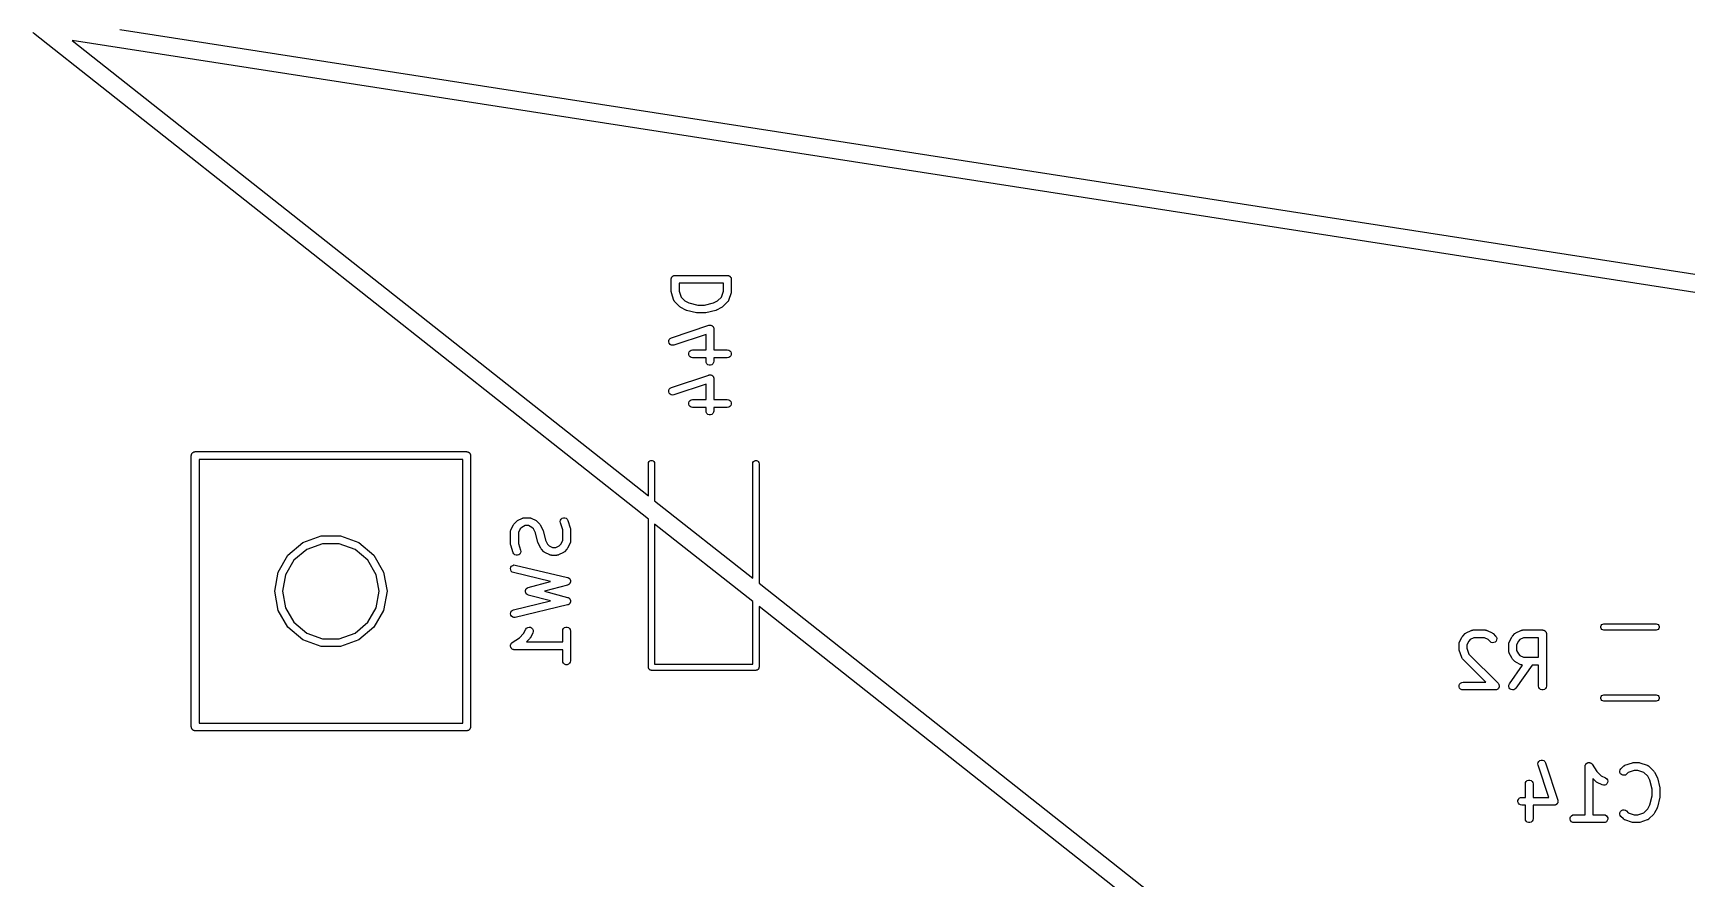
# Model space of a CAD drawing. Extents: x 48 to 353, y -143 to -50.
# Drawn here: x 48.27 to 79.96, y -120.61 to -104.4 of the extents above; entities that cross this region are included whole.
import ezdxf

# ---------------------------------------------------------------- set-up
doc = ezdxf.new("R2010")
doc.units = 0
doc.header["$MEASUREMENT"] = 0
doc.layers.add('BLACK', color=7, linetype='CONTINUOUS')

msp = doc.modelspace()

# ---------------------------------------------------------------- linework, layer by layer
at = {"layer": 'Black'}
for p, q in [((48.2785, -104.404), (48.2678, -104.392)), ((60.0587, -113.711), (48.2785, -104.404)), ((88.023, -110.602), (49.0174, -104.542)), ((49.0174, -104.542), (60.0587, -113.265)), ((49.9277, -104.329), (106.096, -113.056)), ((60.4961, -109.117), (60.4973, -109.111)), ((60.4961, -109.355), (60.4961, -109.117)), ((60.4973, -109.104), (60.4995, -109.098)), ((60.4973, -109.111), (60.4973, -109.104)), ((60.4995, -109.098), (60.5007, -109.091)), ((60.5007, -109.091), (60.5039, -109.086)), ((60.5039, -109.086), (60.5062, -109.079)), ((60.5062, -109.079), (60.5104, -109.074)), ((60.5104, -109.074), (60.5137, -109.069)), ((60.5137, -109.069), (60.5187, -109.065)), ((60.5187, -109.065), (60.5229, -109.06)), ((60.5229, -109.06), (60.5286, -109.056)), ((60.5286, -109.056), (60.5336, -109.052)), ((60.5336, -109.052), (60.5398, -109.05)), ((60.5398, -109.05), (60.5455, -109.046)), ((60.5455, -109.046), (60.5519, -109.045)), ((60.5519, -109.045), (60.5581, -109.043)), ((60.5581, -109.043), (60.5647, -109.043)), ((60.5647, -109.043), (60.5711, -109.042)), ((60.5711, -109.042), (61.5711, -109.042)), ((60.6461, -109.192), (60.6461, -109.343)), ((61.4961, -109.192), (60.6461, -109.192)), ((61.4961, -109.343), (61.4961, -109.192)), ((61.5711, -109.042), (61.5776, -109.043)), ((61.5776, -109.043), (61.5842, -109.043)), ((61.5842, -109.043), (61.5903, -109.045)), ((61.5903, -109.045), (61.5968, -109.046)), ((61.5968, -109.046), (61.6025, -109.05)), ((61.6025, -109.05), (61.6086, -109.052)), ((61.6086, -109.052), (61.6137, -109.056)), ((61.6137, -109.056), (61.6193, -109.06)), ((61.6193, -109.06), (61.6236, -109.065)), ((61.6236, -109.065), (61.6286, -109.069)), ((61.6286, -109.069), (61.6319, -109.074)), ((61.6319, -109.074), (61.6361, -109.079)), ((61.6361, -109.079), (61.6383, -109.086)), ((61.6383, -109.086), (61.6416, -109.091)), ((61.6416, -109.091), (61.6427, -109.098)), ((61.6427, -109.098), (61.645, -109.104)), ((61.645, -109.104), (61.645, -109.111)), ((61.645, -109.111), (61.6461, -109.117)), ((61.6461, -109.117), (61.6461, -109.355)), ((60.4982, -109.367), (60.4961, -109.355)), ((60.5, -109.379), (60.4982, -109.367)), ((60.5476, -109.522), (60.5, -109.379)), ((60.5497, -109.525), (60.5476, -109.522)), ((60.5508, -109.53), (60.5497, -109.525)), ((60.5558, -109.537), (60.5508, -109.53)), ((60.56, -109.545), (60.5558, -109.537)), ((60.5632, -109.547), (60.56, -109.545)), ((60.5657, -109.551), (60.5632, -109.547)), ((60.661, -109.646), (60.5657, -109.551)), ((60.6461, -109.343), (60.6843, -109.457)), ((60.6708, -109.653), (60.661, -109.646)), ((60.6843, -109.457), (60.7584, -109.532)), ((60.7584, -109.532), (60.8354, -109.57)), ((60.8354, -109.57), (61.0089, -109.613)), ((61.0089, -109.613), (61.1333, -109.613)), ((61.1333, -109.613), (61.3069, -109.57)), ((61.3069, -109.57), (61.3838, -109.532)), ((61.3838, -109.532), (61.458, -109.457)), ((61.458, -109.457), (61.4961, -109.343)), ((61.4813, -109.646), (61.4715, -109.653)), ((61.5765, -109.551), (61.4813, -109.646)), ((61.579, -109.547), (61.5765, -109.551)), ((61.5823, -109.545), (61.579, -109.547)), ((61.5864, -109.537), (61.5823, -109.545)), ((61.5915, -109.53), (61.5864, -109.537)), ((61.5926, -109.525), (61.5915, -109.53)), ((61.5947, -109.522), (61.5926, -109.525)), ((61.6423, -109.379), (61.5947, -109.522)), ((61.644, -109.367), (61.6423, -109.379)), ((61.6461, -109.355), (61.644, -109.367)), ((60.6804, -109.66), (60.6708, -109.653)), ((60.7757, -109.708), (60.6804, -109.66)), ((60.7835, -109.71), (60.7757, -109.708)), ((60.791, -109.714), (60.7835, -109.71)), ((60.9815, -109.761), (60.791, -109.714)), ((60.9907, -109.762), (60.9815, -109.761)), ((60.9997, -109.763), (60.9907, -109.762)), ((61.1426, -109.763), (60.9997, -109.763)), ((61.1516, -109.762), (61.1426, -109.763)), ((61.1608, -109.761), (61.1516, -109.762)), ((61.3512, -109.714), (61.1608, -109.761)), ((61.3587, -109.71), (61.3512, -109.714)), ((61.3666, -109.708), (61.3587, -109.71)), ((61.4618, -109.66), (61.3666, -109.708)), ((61.4715, -109.653), (61.4618, -109.66)), ((60.45, -110.292), (60.4596, -110.268)), ((60.4596, -110.268), (60.4769, -110.249)), ((60.4769, -110.249), (60.4998, -110.236)), ((60.4998, -110.236), (61.2141, -109.998)), ((61.1628, -110.173), (60.5472, -110.379)), ((61.1628, -110.471), (61.1628, -110.173)), ((61.2141, -109.998), (61.2196, -109.997)), ((61.2196, -109.997), (61.2248, -109.995)), ((61.2248, -109.995), (61.2324, -109.995)), ((61.2324, -109.995), (61.2398, -109.994)), ((61.2398, -109.994), (61.2453, -109.995)), ((61.2453, -109.995), (61.2508, -109.995)), ((61.2508, -109.995), (61.2579, -109.998)), ((61.2579, -109.998), (61.2654, -110)), ((61.2654, -110), (61.2701, -110.002)), ((61.2701, -110.002), (61.2753, -110.004)), ((61.2753, -110.004), (61.2811, -110.009)), ((61.2811, -110.009), (61.2876, -110.013)), ((61.2876, -110.013), (61.291, -110.018)), ((61.291, -110.018), (61.2953, -110.021)), ((61.2953, -110.021), (61.299, -110.028)), ((61.299, -110.028), (61.3037, -110.034)), ((61.3037, -110.034), (61.3055, -110.039)), ((61.3055, -110.039), (61.3083, -110.044)), ((61.3083, -110.044), (61.3096, -110.051)), ((61.3096, -110.051), (61.312, -110.058)), ((61.312, -110.058), (61.3118, -110.064)), ((61.3118, -110.064), (61.3128, -110.069)), ((61.3128, -110.069), (61.3128, -110.471)), ((60.4493, -110.318), (60.45, -110.292)), ((60.4576, -110.343), (60.4493, -110.318)), ((60.4738, -110.364), (60.4576, -110.343)), ((60.4959, -110.377), (60.4738, -110.364)), ((60.5215, -110.382), (60.4959, -110.377)), ((60.5472, -110.379), (60.5215, -110.382)), ((60.8306, -110.533), (60.8395, -110.508)), ((60.8306, -110.559), (60.8306, -110.533)), ((60.8395, -110.583), (60.8306, -110.559)), ((60.8395, -110.508), (60.8563, -110.488)), ((60.8563, -110.603), (60.8395, -110.583)), ((60.8563, -110.488), (60.8788, -110.475)), ((60.8788, -110.475), (60.9045, -110.471)), ((60.9045, -110.471), (61.1628, -110.471)), ((61.3128, -110.471), (61.5711, -110.471)), ((61.5711, -110.471), (61.5968, -110.475)), ((61.5968, -110.475), (61.6193, -110.488)), ((61.6193, -110.488), (61.6361, -110.508)), ((61.6361, -110.583), (61.6193, -110.603)), ((61.6361, -110.508), (61.645, -110.533)), ((61.645, -110.559), (61.6361, -110.583)), ((61.645, -110.533), (61.645, -110.559)), ((60.8788, -110.616), (60.8563, -110.603)), ((60.9045, -110.621), (60.8788, -110.616)), ((61.1628, -110.621), (60.9045, -110.621)), ((61.1628, -110.688), (61.1628, -110.621)), ((61.1673, -110.714), (61.1628, -110.688)), ((61.1803, -110.737), (61.1673, -110.714)), ((61.2003, -110.753), (61.1803, -110.737)), ((61.2248, -110.762), (61.2003, -110.753)), ((61.2508, -110.762), (61.2248, -110.762)), ((61.2753, -110.753), (61.2508, -110.762)), ((61.2953, -110.737), (61.2753, -110.753)), ((61.3083, -110.714), (61.2953, -110.737)), ((61.3128, -110.688), (61.3083, -110.714)), ((61.5711, -110.621), (61.3128, -110.621)), ((61.3128, -110.621), (61.3128, -110.688)), ((61.5968, -110.616), (61.5711, -110.621)), ((61.6193, -110.603), (61.5968, -110.616)), ((60.45, -111.245), (60.4596, -111.221)), ((60.4596, -111.221), (60.4769, -111.201)), ((60.4769, -111.201), (60.4998, -111.189)), ((60.4998, -111.189), (61.2141, -110.951)), ((61.1628, -111.126), (60.5472, -111.331)), ((61.1628, -111.423), (61.1628, -111.126)), ((61.2141, -110.951), (61.2196, -110.95)), ((61.2196, -110.95), (61.2248, -110.948)), ((61.2248, -110.948), (61.2324, -110.948)), ((61.2324, -110.948), (61.2398, -110.947)), ((61.2398, -110.947), (61.2453, -110.948)), ((61.2453, -110.948), (61.2508, -110.948)), ((61.2508, -110.948), (61.2579, -110.95)), ((61.2579, -110.95), (61.2654, -110.952)), ((61.2654, -110.952), (61.2701, -110.955)), ((61.2701, -110.955), (61.2753, -110.957)), ((61.2753, -110.957), (61.2811, -110.962)), ((61.2811, -110.962), (61.2876, -110.966)), ((61.2876, -110.966), (61.291, -110.97)), ((61.291, -110.97), (61.2953, -110.974)), ((61.2953, -110.974), (61.299, -110.98)), ((61.299, -110.98), (61.3037, -110.986)), ((61.3037, -110.986), (61.3055, -110.991)), ((61.3055, -110.991), (61.3083, -110.996)), ((61.3083, -110.996), (61.3096, -111.004)), ((61.3096, -111.004), (61.312, -111.011)), ((61.312, -111.011), (61.3118, -111.016)), ((61.3118, -111.016), (61.3128, -111.022)), ((61.3128, -111.022), (61.3128, -111.423)), ((60.4493, -111.271), (60.45, -111.245)), ((60.4576, -111.296), (60.4493, -111.271)), ((60.4738, -111.316), (60.4576, -111.296)), ((60.4959, -111.33), (60.4738, -111.316)), ((60.5215, -111.335), (60.4959, -111.33)), ((60.5472, -111.331), (60.5215, -111.335)), ((60.8306, -111.485), (60.8395, -111.46)), ((60.8306, -111.511), (60.8306, -111.485)), ((60.8395, -111.535), (60.8306, -111.511)), ((60.8395, -111.46), (60.8563, -111.44)), ((60.8563, -111.555), (60.8395, -111.535)), ((60.8563, -111.44), (60.8788, -111.427)), ((60.8788, -111.427), (60.9045, -111.423)), ((60.9045, -111.423), (61.1628, -111.423)), ((61.3128, -111.423), (61.5711, -111.423)), ((61.5711, -111.423), (61.5968, -111.427)), ((61.5968, -111.427), (61.6193, -111.44)), ((61.6193, -111.44), (61.6361, -111.46)), ((61.6361, -111.535), (61.6193, -111.555)), ((61.6361, -111.46), (61.645, -111.485)), ((61.645, -111.511), (61.6361, -111.535)), ((61.645, -111.485), (61.645, -111.511)), ((60.8788, -111.568), (60.8563, -111.555)), ((60.9045, -111.573), (60.8788, -111.568)), ((61.1628, -111.573), (60.9045, -111.573)), ((61.1628, -111.641), (61.1628, -111.573)), ((61.1673, -111.666), (61.1628, -111.641)), ((61.1803, -111.689), (61.1673, -111.666)), ((61.2003, -111.706), (61.1803, -111.689)), ((61.2248, -111.715), (61.2003, -111.706)), ((61.2508, -111.715), (61.2248, -111.715)), ((61.2753, -111.706), (61.2508, -111.715)), ((61.2953, -111.689), (61.2753, -111.706)), ((61.3083, -111.666), (61.2953, -111.689)), ((61.3128, -111.641), (61.3083, -111.666)), ((61.5711, -111.573), (61.3128, -111.573)), ((61.3128, -111.573), (61.3128, -111.641)), ((61.5968, -111.568), (61.5711, -111.573)), ((61.6193, -111.555), (61.5968, -111.568)), ((51.3, -112.494), (51.3011, -112.487)), ((51.3, -117.694), (51.3, -112.494)), ((51.3011, -112.481), (51.3034, -112.475)), ((51.3011, -112.487), (51.3011, -112.481)), ((51.3034, -112.475), (51.3045, -112.468)), ((51.3045, -112.468), (51.3078, -112.462)), ((51.3078, -112.462), (51.31, -112.456)), ((51.31, -112.456), (51.3143, -112.451)), ((51.3143, -112.451), (51.3175, -112.446)), ((51.3175, -112.446), (51.3226, -112.441)), ((51.3226, -112.441), (51.3268, -112.436)), ((51.3268, -112.436), (51.3325, -112.433)), ((51.3325, -112.433), (51.3375, -112.429)), ((51.3375, -112.429), (51.3437, -112.427)), ((51.3437, -112.427), (51.3493, -112.423)), ((51.3493, -112.423), (51.3558, -112.422)), ((51.3558, -112.422), (51.362, -112.42)), ((51.362, -112.42), (51.3685, -112.42)), ((51.3685, -112.42), (51.375, -112.419)), ((51.375, -112.419), (56.575, -112.419)), ((56.575, -112.419), (56.5815, -112.42)), ((56.5815, -112.42), (56.588, -112.42)), ((56.588, -112.42), (56.5942, -112.422)), ((56.5942, -112.422), (56.6007, -112.423)), ((56.6007, -112.423), (56.6063, -112.427)), ((56.6063, -112.427), (56.6125, -112.429)), ((56.6125, -112.429), (56.6175, -112.433)), ((56.6175, -112.433), (56.6232, -112.436)), ((56.6232, -112.436), (56.6274, -112.441)), ((56.6274, -112.441), (56.6325, -112.446)), ((56.6325, -112.446), (56.6357, -112.451)), ((56.6357, -112.451), (56.64, -112.456)), ((56.64, -112.456), (56.6422, -112.462)), ((56.6422, -112.462), (56.6455, -112.468)), ((56.6455, -112.468), (56.6466, -112.475)), ((56.6466, -112.475), (56.6489, -112.481)), ((56.6489, -112.481), (56.6489, -112.487)), ((56.6489, -112.487), (56.65, -112.494)), ((56.65, -112.494), (56.65, -117.694)), ((51.45, -112.569), (51.45, -117.619)), ((56.5, -112.569), (51.45, -112.569)), ((56.5, -117.619), (56.5, -112.569)), ((60.0587, -112.65), (60.0624, -112.629)), ((60.0587, -113.265), (60.0587, -112.65)), ((60.0624, -112.629), (60.0728, -112.611)), ((60.0728, -112.611), (60.0887, -112.598)), ((60.0887, -112.598), (60.1083, -112.591)), ((60.1083, -112.591), (60.1292, -112.591)), ((60.1292, -112.591), (60.1487, -112.598)), ((60.1487, -112.598), (60.1647, -112.611)), ((60.1647, -112.611), (60.1751, -112.629)), ((60.1751, -112.629), (60.1787, -112.65)), ((60.1787, -112.65), (60.1787, -113.36)), ((62.0587, -112.65), (62.0624, -112.629)), ((62.0587, -114.845), (62.0587, -112.65)), ((62.0624, -112.629), (62.0728, -112.611)), ((62.0728, -112.611), (62.0887, -112.598)), ((62.0887, -112.598), (62.1083, -112.591)), ((62.1083, -112.591), (62.1292, -112.591)), ((62.1292, -112.591), (62.1487, -112.598)), ((62.1487, -112.598), (62.1647, -112.611)), ((62.1647, -112.611), (62.1751, -112.629)), ((62.1751, -112.629), (62.1787, -112.65)), ((62.1787, -112.65), (62.1787, -114.94)), ((60.1787, -113.36), (62.0587, -114.845)), ((57.486, -113.803), (57.5336, -113.755)), ((57.5336, -113.755), (57.5434, -113.748)), ((57.5434, -113.748), (57.5531, -113.741)), ((57.5531, -113.741), (57.6483, -113.693)), ((57.6483, -113.693), (57.6525, -113.692)), ((57.6525, -113.692), (57.6562, -113.69)), ((57.6562, -113.69), (57.6649, -113.688)), ((57.6649, -113.688), (57.6733, -113.686)), ((57.6733, -113.686), (57.6776, -113.686)), ((57.6776, -113.686), (57.6819, -113.685)), ((57.6819, -113.685), (57.7771, -113.685)), ((57.7771, -113.685), (57.7814, -113.686)), ((57.7814, -113.686), (57.7857, -113.686)), ((57.7857, -113.686), (57.7941, -113.688)), ((57.7941, -113.688), (57.8027, -113.69)), ((57.8027, -113.69), (57.8065, -113.692)), ((57.8065, -113.692), (57.8106, -113.693)), ((57.8106, -113.693), (57.9059, -113.741)), ((57.9059, -113.741), (57.9155, -113.748)), ((57.9155, -113.748), (57.9254, -113.755)), ((57.9254, -113.755), (57.973, -113.803)), ((58.3688, -113.758), (58.374, -113.733)), ((58.3726, -113.784), (58.3688, -113.758)), ((58.374, -113.733), (58.3876, -113.711)), ((58.3876, -113.711), (58.408, -113.694)), ((58.408, -113.694), (58.4328, -113.686)), ((58.4328, -113.686), (58.4588, -113.687)), ((58.4588, -113.687), (58.483, -113.697)), ((58.483, -113.697), (58.5025, -113.714)), ((58.5025, -113.714), (58.5149, -113.737)), ((58.5149, -113.737), (58.5625, -113.88)), ((60.0587, -116.55), (60.0587, -113.711)), ((53.4375, -114.163), (53.7883, -114.035)), ((53.7883, -114.035), (54.1617, -114.035)), ((54.1617, -114.035), (54.5125, -114.163)), ((57.4164, -113.951), (57.4171, -113.947)), ((57.4164, -114.189), (57.4164, -113.951)), ((57.4169, -113.942), (57.4194, -113.934)), ((57.4171, -113.947), (57.4169, -113.942)), ((57.4194, -113.934), (57.4209, -113.925)), ((57.4209, -113.925), (57.4231, -113.921)), ((57.4231, -113.921), (57.4243, -113.917)), ((57.4243, -113.917), (57.4719, -113.822)), ((57.4719, -113.822), (57.4791, -113.812)), ((57.4791, -113.812), (57.486, -113.803)), ((57.6006, -113.9), (57.5664, -113.969)), ((57.5664, -113.969), (57.5664, -114.177)), ((57.631, -113.87), (57.6006, -113.9)), ((57.6996, -113.835), (57.631, -113.87)), ((57.7594, -113.835), (57.6996, -113.835)), ((57.8279, -113.87), (57.7594, -113.835)), ((57.8583, -113.9), (57.8279, -113.87)), ((57.8968, -113.977), (57.8583, -113.9)), ((57.9424, -114.16), (57.8968, -113.977)), ((57.973, -113.803), (57.9799, -113.812)), ((57.9799, -113.812), (57.987, -113.822)), ((57.987, -113.822), (58.0347, -113.917)), ((58.0347, -113.917), (58.037, -113.925)), ((58.037, -113.925), (58.0403, -113.933)), ((58.0403, -113.933), (58.086, -114.115)), ((58.4164, -113.915), (58.3726, -113.784)), ((58.4164, -114.124), (58.4164, -113.915)), ((58.5625, -113.88), (58.5643, -113.891)), ((58.5643, -113.891), (58.5664, -113.903)), ((58.5664, -113.903), (58.5664, -114.141)), ((62.0587, -115.291), (60.1787, -113.806)), ((60.1787, -113.806), (60.1787, -116.49)), ((52.9648, -114.726), (53.1515, -114.403)), ((53.1515, -114.403), (53.4375, -114.163)), ((53.5125, -114.293), (53.2664, -114.499)), ((53.8144, -114.183), (53.5125, -114.293)), ((54.1356, -114.183), (53.8144, -114.183)), ((54.4375, -114.293), (54.1356, -114.183)), ((54.6836, -114.499), (54.4375, -114.293)), ((54.5125, -114.163), (54.7985, -114.403)), ((54.7985, -114.403), (54.9852, -114.726)), ((57.4185, -114.201), (57.4164, -114.189)), ((57.4202, -114.213), (57.4185, -114.201)), ((57.4678, -114.356), (57.4202, -114.213)), ((57.4803, -114.378), (57.4678, -114.356)), ((57.4997, -114.396), (57.4803, -114.378)), ((57.524, -114.405), (57.4997, -114.396)), ((57.55, -114.406), (57.524, -114.405)), ((57.5747, -114.398), (57.55, -114.406)), ((57.5664, -114.177), (57.6102, -114.308)), ((57.5951, -114.382), (57.5747, -114.398)), ((57.6088, -114.359), (57.5951, -114.382)), ((57.614, -114.334), (57.6088, -114.359)), ((57.6102, -114.308), (57.614, -114.334)), ((57.9458, -114.167), (57.9424, -114.16)), ((57.9481, -114.175), (57.9458, -114.167)), ((57.9957, -114.27), (57.9481, -114.175)), ((58.0029, -114.28), (57.9957, -114.27)), ((58.0098, -114.29), (58.0029, -114.28)), ((58.0574, -114.337), (58.0098, -114.29)), ((58.0672, -114.344), (58.0574, -114.337)), ((58.0769, -114.351), (58.0672, -114.344)), ((58.1721, -114.399), (58.0769, -114.351)), ((58.086, -114.115), (58.1244, -114.192)), ((58.1244, -114.192), (58.1549, -114.223)), ((58.1549, -114.223), (58.2234, -114.257)), ((58.1763, -114.4), (58.1721, -114.399)), ((58.18, -114.402), (58.1763, -114.4)), ((58.1887, -114.404), (58.18, -114.402)), ((58.1971, -114.406), (58.1887, -114.404)), ((58.2234, -114.257), (58.2832, -114.257)), ((58.2832, -114.257), (58.3517, -114.223)), ((58.3179, -114.404), (58.3095, -114.406)), ((58.3266, -114.402), (58.3179, -114.404)), ((58.3303, -114.4), (58.3266, -114.402)), ((58.3344, -114.399), (58.3303, -114.4)), ((58.4297, -114.351), (58.3344, -114.399)), ((58.3517, -114.223), (58.3821, -114.192)), ((58.3821, -114.192), (58.4164, -114.124)), ((58.4393, -114.344), (58.4297, -114.351)), ((58.4492, -114.337), (58.4393, -114.344)), ((58.4968, -114.29), (58.4492, -114.337)), ((58.5037, -114.28), (58.4968, -114.29)), ((58.5108, -114.27), (58.5037, -114.28)), ((58.5585, -114.175), (58.5108, -114.27)), ((58.5597, -114.171), (58.5585, -114.175)), ((58.5619, -114.167), (58.5597, -114.171)), ((58.5634, -114.158), (58.5619, -114.167)), ((58.5659, -114.15), (58.5634, -114.158)), ((58.5664, -114.141), (58.5656, -114.146)), ((58.5656, -114.146), (58.5659, -114.15)), ((53.2664, -114.499), (53.1058, -114.777)), ((54.8442, -114.777), (54.6836, -114.499)), ((57.4165, -114.661), (57.4225, -114.635)), ((57.4195, -114.687), (57.4165, -114.661)), ((57.4312, -114.71), (57.4195, -114.687)), ((57.4225, -114.635), (57.4369, -114.614)), ((57.4501, -114.728), (57.4312, -114.71)), ((57.4369, -114.614), (57.4578, -114.598)), ((57.4578, -114.598), (57.4827, -114.591)), ((57.4827, -114.591), (57.5088, -114.592)), ((57.5088, -114.592), (58.5088, -114.83)), ((58.2014, -114.406), (58.1971, -114.406)), ((58.2057, -114.407), (58.2014, -114.406)), ((58.3009, -114.407), (58.2057, -114.407)), ((58.3052, -114.406), (58.3009, -114.407)), ((58.3095, -114.406), (58.3052, -114.406)), ((52.9, -115.094), (52.9648, -114.726)), ((53.1058, -114.777), (53.05, -115.094)), ((54.9, -115.094), (54.8442, -114.777)), ((54.9852, -114.726), (55.05, -115.094)), ((57.474, -114.738), (57.4501, -114.728)), ((58.1849, -114.907), (57.474, -114.738)), ((57.724, -115.041), (57.7294, -115.037)), ((57.7294, -115.037), (57.7341, -115.032)), ((57.7341, -115.032), (57.74, -115.03)), ((57.74, -115.03), (57.7453, -115.026)), ((57.7453, -115.026), (57.7517, -115.024)), ((57.7517, -115.024), (57.7578, -115.021)), ((57.7578, -115.021), (58.1849, -114.907)), ((58.5107, -114.976), (58.0682, -115.094)), ((58.5088, -114.83), (58.5158, -114.833)), ((58.5176, -114.973), (58.5107, -114.976)), ((58.5158, -114.833), (58.5232, -114.835)), ((58.525, -114.97), (58.5176, -114.973)), ((58.5232, -114.835), (58.5276, -114.838)), ((58.5294, -114.967), (58.525, -114.97)), ((58.5276, -114.838), (58.5327, -114.841)), ((58.5343, -114.965), (58.5294, -114.967)), ((58.5327, -114.841), (58.5382, -114.846)), ((58.5397, -114.959), (58.5343, -114.965)), ((58.5382, -114.846), (58.5445, -114.85)), ((58.5459, -114.955), (58.5397, -114.959)), ((58.5445, -114.85), (58.5476, -114.855)), ((58.5489, -114.95), (58.5459, -114.955)), ((58.5476, -114.855), (58.5516, -114.859)), ((58.5528, -114.946), (58.5489, -114.95)), ((58.5516, -114.859), (58.555, -114.865)), ((58.556, -114.939), (58.5528, -114.946)), ((58.555, -114.865), (58.5594, -114.872)), ((58.5602, -114.933), (58.556, -114.939)), ((58.5594, -114.872), (58.5608, -114.877)), ((58.5615, -114.928), (58.5602, -114.933)), ((58.5608, -114.877), (58.5633, -114.882)), ((58.5638, -114.923), (58.5615, -114.928)), ((58.5633, -114.882), (58.5641, -114.889)), ((58.5645, -114.915), (58.5638, -114.923)), ((58.5641, -114.889), (58.5661, -114.897)), ((58.5662, -114.908), (58.5645, -114.915)), ((58.5661, -114.897), (58.5656, -114.902)), ((58.5656, -114.902), (58.5662, -114.908)), ((62.1787, -114.94), (72.0331, -122.725)), ((52.9648, -115.461), (52.9, -115.094)), ((53.05, -115.094), (53.1058, -115.41)), ((54.8442, -115.41), (54.9, -115.094)), ((55.05, -115.094), (54.9852, -115.461)), ((57.474, -115.449), (58.1849, -115.28)), ((57.7024, -115.087), (57.7041, -115.081)), ((57.7029, -115.094), (57.7024, -115.087)), ((57.7024, -115.1), (57.7029, -115.094)), ((57.7041, -115.107), (57.7024, -115.1)), ((57.7041, -115.081), (57.7047, -115.074)), ((57.7047, -115.113), (57.7041, -115.107)), ((57.7047, -115.074), (57.7074, -115.068)), ((57.7074, -115.119), (57.7047, -115.113)), ((57.7074, -115.068), (57.7091, -115.062)), ((57.7091, -115.125), (57.7074, -115.119)), ((57.7091, -115.062), (57.7129, -115.057)), ((57.7129, -115.131), (57.7091, -115.125)), ((57.7129, -115.057), (57.7157, -115.051)), ((57.7157, -115.137), (57.7129, -115.131)), ((57.7157, -115.051), (57.7203, -115.046)), ((57.7203, -115.141), (57.7157, -115.137)), ((57.7203, -115.046), (57.724, -115.041)), ((57.724, -115.147), (57.7203, -115.141)), ((57.7294, -115.151), (57.724, -115.147)), ((57.7341, -115.155), (57.7294, -115.151)), ((57.74, -115.158), (57.7341, -115.155)), ((57.7453, -115.162), (57.74, -115.158)), ((57.7517, -115.163), (57.7453, -115.162)), ((57.7578, -115.166), (57.7517, -115.163)), ((58.1849, -115.28), (57.7578, -115.166)), ((58.0682, -115.094), (58.5107, -115.212)), ((58.5158, -115.354), (58.5088, -115.357)), ((58.5107, -115.212), (58.5176, -115.215)), ((58.5232, -115.352), (58.5158, -115.354)), ((58.5176, -115.215), (58.525, -115.217)), ((58.5276, -115.349), (58.5232, -115.352)), ((58.525, -115.217), (58.5294, -115.22)), ((58.5327, -115.347), (58.5276, -115.349)), ((58.5294, -115.22), (58.5343, -115.223)), ((58.5382, -115.342), (58.5327, -115.347)), ((58.5343, -115.223), (58.5397, -115.228)), ((58.5445, -115.337), (58.5382, -115.342)), ((58.5397, -115.228), (58.5459, -115.233)), ((58.5476, -115.333), (58.5445, -115.337)), ((58.5459, -115.233), (58.5489, -115.237)), ((58.5516, -115.329), (58.5476, -115.333)), ((58.5489, -115.237), (58.5528, -115.241)), ((58.555, -115.322), (58.5516, -115.329)), ((58.5528, -115.241), (58.556, -115.248)), ((58.5594, -115.316), (58.555, -115.322)), ((58.556, -115.248), (58.5602, -115.254)), ((58.5608, -115.311), (58.5594, -115.316)), ((58.5602, -115.254), (58.5615, -115.26)), ((58.5633, -115.306), (58.5608, -115.311)), ((58.5615, -115.26), (58.5638, -115.265)), ((58.5641, -115.298), (58.5633, -115.306)), ((58.5638, -115.265), (58.5645, -115.272)), ((58.5661, -115.291), (58.5641, -115.298)), ((58.5645, -115.272), (58.5662, -115.28)), ((58.5662, -115.28), (58.5656, -115.285)), ((58.5656, -115.285), (58.5661, -115.291)), ((62.0587, -116.49), (62.0587, -115.291)), ((53.1515, -115.785), (52.9648, -115.461)), ((53.1058, -115.41), (53.2664, -115.688)), ((54.6836, -115.688), (54.8442, -115.41)), ((54.9852, -115.461), (54.7985, -115.785)), ((57.4165, -115.527), (57.4195, -115.501)), ((57.4225, -115.552), (57.4165, -115.527)), ((57.4195, -115.501), (57.4312, -115.478)), ((57.4369, -115.574), (57.4225, -115.552)), ((57.4312, -115.478), (57.4501, -115.46)), ((57.4578, -115.589), (57.4369, -115.574)), ((57.4501, -115.46), (57.474, -115.449)), ((57.4827, -115.597), (57.4578, -115.589)), ((57.5088, -115.595), (57.4827, -115.597)), ((58.5088, -115.357), (57.5088, -115.595)), ((71.925, -123.086), (62.1787, -115.386)), ((62.1787, -115.386), (62.1787, -116.55)), ((53.4375, -116.025), (53.1515, -115.785)), ((53.2664, -115.688), (53.5125, -115.895)), ((53.5125, -115.895), (53.8144, -116.005)), ((54.1356, -116.005), (54.4375, -115.895)), ((54.4375, -115.895), (54.6836, -115.688)), ((54.7985, -115.785), (54.5125, -116.025)), ((57.4498, -116.079), (57.5865, -115.988)), ((57.5865, -115.988), (57.6678, -115.906)), ((57.6678, -115.906), (57.71, -115.822)), ((57.71, -115.822), (57.7255, -115.801)), ((57.7255, -115.801), (57.7473, -115.787)), ((57.7473, -115.787), (57.7726, -115.781)), ((57.7726, -115.781), (57.7985, -115.784)), ((57.7966, -115.984), (57.7894, -115.994)), ((57.8442, -115.889), (57.7966, -115.984)), ((57.7985, -115.784), (57.8218, -115.795)), ((57.8218, -115.795), (57.8397, -115.814)), ((57.8397, -115.814), (57.85, -115.838)), ((57.8516, -115.864), (57.8442, -115.889)), ((57.85, -115.838), (57.8516, -115.864)), ((58.4164, -115.856), (58.4209, -115.83)), ((58.4164, -116.066), (58.4164, -115.856)), ((58.4209, -115.83), (58.4339, -115.807)), ((58.4339, -115.807), (58.4539, -115.791)), ((58.4539, -115.791), (58.4784, -115.782)), ((58.4784, -115.782), (58.5044, -115.782)), ((58.5044, -115.782), (58.5289, -115.791)), ((58.5289, -115.791), (58.5488, -115.807)), ((58.5488, -115.807), (58.5619, -115.83)), ((58.5619, -115.83), (58.5664, -115.856)), ((58.5664, -115.856), (58.5664, -116.427)), ((75.6012, -116.068), (75.6488, -115.973)), ((75.6488, -115.973), (75.656, -115.963)), ((75.656, -115.963), (75.6629, -115.954)), ((75.6629, -115.954), (75.7105, -115.906)), ((75.7105, -115.906), (75.7203, -115.899)), ((75.7203, -115.899), (75.73, -115.892)), ((75.73, -115.892), (75.8252, -115.844)), ((75.8765, -115.986), (75.8079, -116.021)), ((75.8252, -115.844), (75.8294, -115.843)), ((75.8294, -115.843), (75.8331, -115.841)), ((75.8331, -115.841), (75.8418, -115.839)), ((75.8418, -115.839), (75.8502, -115.837)), ((75.8502, -115.837), (75.8545, -115.837)), ((75.8545, -115.837), (75.8588, -115.836)), ((75.8588, -115.836), (76.0969, -115.836)), ((76.0792, -115.986), (75.8765, -115.986)), ((76.1477, -116.021), (76.0792, -115.986)), ((76.0969, -115.836), (76.1011, -115.837)), ((76.1011, -115.837), (76.1054, -115.837)), ((76.1054, -115.837), (76.1139, -115.839)), ((76.1139, -115.839), (76.1225, -115.841)), ((76.1225, -115.841), (76.1263, -115.843)), ((76.1263, -115.843), (76.1304, -115.844)), ((76.1304, -115.844), (76.2256, -115.892)), ((76.2256, -115.892), (76.2353, -115.899)), ((76.2353, -115.899), (76.2451, -115.906)), ((76.2451, -115.906), (76.2927, -115.954)), ((76.2927, -115.954), (76.3077, -115.975)), ((76.3077, -115.975), (76.3144, -116)), ((76.5536, -116.068), (76.6012, -115.973)), ((76.6012, -115.973), (76.6084, -115.963)), ((76.6084, -115.963), (76.6153, -115.954)), ((76.6153, -115.954), (76.6629, -115.906)), ((76.6629, -115.906), (76.6727, -115.899)), ((76.6727, -115.899), (76.6824, -115.892)), ((76.6824, -115.892), (76.7776, -115.844)), ((76.8288, -115.986), (76.7603, -116.021)), ((76.7776, -115.844), (76.7817, -115.843)), ((76.7817, -115.843), (76.7855, -115.841)), ((76.7855, -115.841), (76.7941, -115.839)), ((76.7941, -115.839), (76.8026, -115.837)), ((76.8026, -115.837), (76.8069, -115.837)), ((76.8069, -115.837), (76.8111, -115.836)), ((76.8111, -115.836), (77.1921, -115.836)), ((77.1171, -115.986), (76.8288, -115.986)), ((77.1171, -116.36), (77.1171, -115.986)), ((77.1921, -115.836), (77.1986, -115.838)), ((77.1986, -115.838), (77.2051, -115.838)), ((77.2051, -115.838), (77.2113, -115.84)), ((77.2113, -115.84), (77.2177, -115.841)), ((77.2177, -115.841), (77.2234, -115.844)), ((77.2234, -115.844), (77.2296, -115.846)), ((77.2296, -115.846), (77.2346, -115.851)), ((77.2346, -115.851), (77.2403, -115.854)), ((77.2403, -115.854), (77.2445, -115.859)), ((77.2445, -115.859), (77.2495, -115.863)), ((77.2495, -115.863), (77.2528, -115.869)), ((77.2528, -115.869), (77.257, -115.874)), ((77.257, -115.874), (77.2593, -115.88)), ((77.2593, -115.88), (77.2626, -115.886)), ((77.2626, -115.886), (77.2637, -115.892)), ((77.2637, -115.892), (77.266, -115.898)), ((77.266, -115.898), (77.266, -115.905)), ((77.266, -115.905), (77.2671, -115.911)), ((77.2671, -115.911), (77.2671, -116.911)), ((78.3079, -115.769), (78.315, -115.749)), ((78.3079, -115.789), (78.3079, -115.769)), ((78.315, -115.809), (78.3079, -115.789)), ((78.315, -115.749), (78.3284, -115.733)), ((78.3284, -115.825), (78.315, -115.809)), ((78.3284, -115.733), (78.3465, -115.723)), ((78.3465, -115.835), (78.3284, -115.825)), ((78.3465, -115.723), (78.367, -115.719)), ((78.367, -115.839), (78.3465, -115.835)), ((78.367, -115.719), (79.367, -115.719)), ((79.367, -115.839), (78.367, -115.839)), ((79.367, -115.719), (79.3875, -115.723)), ((79.3875, -115.835), (79.367, -115.839)), ((79.3875, -115.723), (79.4056, -115.733)), ((79.4056, -115.825), (79.3875, -115.835)), ((79.4056, -115.733), (79.419, -115.749)), ((79.419, -115.809), (79.4056, -115.825)), ((79.419, -115.749), (79.4261, -115.769)), ((79.4261, -115.789), (79.419, -115.809)), ((79.4261, -115.769), (79.4261, -115.789)), ((53.7883, -116.152), (53.4375, -116.025)), ((54.1617, -116.152), (53.7883, -116.152)), ((53.8144, -116.005), (54.1356, -116.005)), ((54.5125, -116.025), (54.1617, -116.152)), ((57.4165, -116.146), (57.4175, -116.137)), ((57.4175, -116.15), (57.4165, -116.146)), ((57.4175, -116.128), (57.4189, -116.124)), ((57.4175, -116.137), (57.4175, -116.128)), ((57.4175, -116.154), (57.4175, -116.15)), ((57.4206, -116.163), (57.4175, -116.154)), ((57.4189, -116.124), (57.4194, -116.12)), ((57.4194, -116.12), (57.4234, -116.112)), ((57.4227, -116.172), (57.4206, -116.163)), ((57.425, -116.175), (57.4227, -116.172)), ((57.4234, -116.112), (57.4264, -116.104)), ((57.4264, -116.179), (57.425, -116.175)), ((57.4264, -116.104), (57.4291, -116.101)), ((57.4322, -116.186), (57.4264, -116.179)), ((57.4291, -116.101), (57.4309, -116.097)), ((57.4309, -116.097), (57.4374, -116.091)), ((57.4371, -116.193), (57.4322, -116.186)), ((57.4405, -116.196), (57.4371, -116.193)), ((57.4374, -116.091), (57.4432, -116.084)), ((57.4432, -116.199), (57.4405, -116.196)), ((57.4432, -116.084), (57.4468, -116.082)), ((57.4509, -116.203), (57.4432, -116.199)), ((57.4468, -116.082), (57.4498, -116.079)), ((57.4581, -116.209), (57.4509, -116.203)), ((57.4621, -116.21), (57.4581, -116.209)), ((57.4657, -116.212), (57.4621, -116.21)), ((57.4745, -116.213), (57.4657, -116.212)), ((57.4831, -116.216), (57.4745, -116.213)), ((57.4873, -116.216), (57.4831, -116.216)), ((57.4914, -116.216), (57.4873, -116.216)), ((58.4164, -116.216), (57.4914, -116.216)), ((57.7825, -116.004), (57.7201, -116.066)), ((57.7201, -116.066), (58.4164, -116.066)), ((57.7894, -115.994), (57.7825, -116.004)), ((58.4164, -116.427), (58.4164, -116.216)), ((75.5933, -116.102), (75.594, -116.098)), ((75.5933, -116.197), (75.5933, -116.102)), ((75.5954, -116.209), (75.5933, -116.197)), ((75.5938, -116.093), (75.5963, -116.085)), ((75.594, -116.098), (75.5938, -116.093)), ((75.5971, -116.221), (75.5954, -116.209)), ((75.5963, -116.085), (75.5978, -116.076)), ((75.6448, -116.364), (75.5971, -116.221)), ((75.5978, -116.076), (75.6, -116.072)), ((75.6, -116.072), (75.6012, -116.068)), ((75.7775, -116.051), (75.7433, -116.12)), ((75.7433, -116.12), (75.7433, -116.185)), ((75.7433, -116.185), (75.7815, -116.299)), ((75.8079, -116.021), (75.7775, -116.051)), ((75.7815, -116.299), (76.3404, -116.858)), ((76.1867, -116.06), (76.1477, -116.021)), ((76.208, -116.075), (76.1867, -116.06)), ((76.2332, -116.081), (76.208, -116.075)), ((76.2591, -116.079), (76.2332, -116.081)), ((76.2827, -116.068), (76.2591, -116.079)), ((76.3012, -116.05), (76.2827, -116.068)), ((76.3122, -116.026), (76.3012, -116.05)), ((76.3144, -116), (76.3122, -116.026)), ((76.5457, -116.102), (76.5464, -116.098)), ((76.5457, -116.245), (76.5457, -116.102)), ((76.5464, -116.249), (76.5457, -116.245)), ((76.5462, -116.093), (76.5487, -116.085)), ((76.5464, -116.098), (76.5462, -116.093)), ((76.5462, -116.253), (76.5464, -116.249)), ((76.5487, -116.262), (76.5462, -116.253)), ((76.5487, -116.085), (76.5502, -116.076)), ((76.5502, -116.27), (76.5487, -116.262)), ((76.5502, -116.076), (76.5524, -116.072)), ((76.5524, -116.274), (76.5502, -116.27)), ((76.5524, -116.072), (76.5536, -116.068)), ((76.5536, -116.278), (76.5524, -116.274)), ((76.6012, -116.373), (76.5536, -116.278)), ((76.7299, -116.051), (76.6957, -116.12)), ((76.6957, -116.12), (76.6957, -116.227)), ((76.6957, -116.227), (76.7299, -116.296)), ((76.7603, -116.021), (76.7299, -116.051)), ((76.7299, -116.296), (76.7603, -116.326)), ((58.4209, -116.453), (58.4164, -116.427)), ((58.4339, -116.475), (58.4209, -116.453)), ((58.4539, -116.492), (58.4339, -116.475)), ((58.4784, -116.501), (58.4539, -116.492)), ((58.5044, -116.501), (58.4784, -116.501)), ((58.5289, -116.492), (58.5044, -116.501)), ((58.5488, -116.475), (58.5289, -116.492)), ((58.5619, -116.453), (58.5488, -116.475)), ((58.5664, -116.427), (58.5619, -116.453)), ((60.0597, -116.555), (60.0587, -116.55)), ((60.0597, -116.56), (60.0597, -116.555)), ((60.0615, -116.565), (60.0597, -116.56)), ((60.0624, -116.571), (60.0615, -116.565)), ((60.065, -116.575), (60.0624, -116.571)), ((60.0668, -116.58), (60.065, -116.575)), ((60.0702, -116.584), (60.0668, -116.58)), ((60.0728, -116.589), (60.0702, -116.584)), ((60.0768, -116.592), (60.0728, -116.589)), ((60.0802, -116.596), (60.0768, -116.592)), ((60.0847, -116.599), (60.0802, -116.596)), ((60.0887, -116.602), (60.0847, -116.599)), ((60.0937, -116.604), (60.0887, -116.602)), ((60.0982, -116.606), (60.0937, -116.604)), ((60.1034, -116.607), (60.0982, -116.606)), ((60.1083, -116.609), (60.1034, -116.607)), ((60.1136, -116.609), (60.1083, -116.609)), ((60.1187, -116.61), (60.1136, -116.609)), ((62.1187, -116.61), (60.1187, -116.61)), ((60.1787, -116.49), (62.0587, -116.49)), ((62.1239, -116.609), (62.1187, -116.61)), ((62.1292, -116.609), (62.1239, -116.609)), ((62.1341, -116.607), (62.1292, -116.609)), ((62.1393, -116.606), (62.1341, -116.607)), ((62.1438, -116.604), (62.1393, -116.606)), ((62.1487, -116.602), (62.1438, -116.604)), ((62.1528, -116.599), (62.1487, -116.602)), ((62.1573, -116.596), (62.1528, -116.599)), ((62.1607, -116.592), (62.1573, -116.596)), ((62.1647, -116.589), (62.1607, -116.592)), ((62.1673, -116.584), (62.1647, -116.589)), ((62.1707, -116.58), (62.1673, -116.584)), ((62.1725, -116.575), (62.1707, -116.58)), ((62.1751, -116.571), (62.1725, -116.575)), ((62.176, -116.565), (62.1751, -116.571)), ((62.1778, -116.56), (62.176, -116.565)), ((62.1787, -116.55), (62.1778, -116.555)), ((62.1778, -116.555), (62.1778, -116.56)), ((75.6468, -116.367), (75.6448, -116.364)), ((75.6479, -116.372), (75.6468, -116.367)), ((75.653, -116.379), (75.6479, -116.372)), ((75.6572, -116.387), (75.653, -116.379)), ((75.6604, -116.389), (75.6572, -116.387)), ((75.6629, -116.393), (75.6604, -116.389)), ((76.1063, -116.836), (75.6629, -116.393)), ((76.5592, -116.868), (76.8101, -116.51)), ((76.6084, -116.383), (76.6012, -116.373)), ((76.6153, -116.393), (76.6084, -116.383)), ((76.6629, -116.441), (76.6153, -116.393)), ((76.6727, -116.447), (76.6629, -116.441)), ((76.6824, -116.455), (76.6727, -116.447)), ((76.993, -116.51), (76.6821, -116.954)), ((76.7776, -116.502), (76.6824, -116.455)), ((76.7603, -116.326), (76.8288, -116.36)), ((76.7817, -116.504), (76.7776, -116.502)), ((76.7855, -116.506), (76.7817, -116.504)), ((76.7941, -116.507), (76.7855, -116.506)), ((76.8026, -116.51), (76.7941, -116.507)), ((76.8069, -116.509), (76.8026, -116.51)), ((76.8101, -116.51), (76.8069, -116.509)), ((76.8288, -116.36), (77.1171, -116.36)), ((77.1171, -116.51), (76.993, -116.51)), ((77.1171, -116.911), (77.1171, -116.51)), ((75.5944, -116.898), (75.6033, -116.874)), ((75.5944, -116.924), (75.5944, -116.898)), ((75.6033, -116.949), (75.5944, -116.924)), ((75.6033, -116.874), (75.6201, -116.854)), ((75.6201, -116.854), (75.6426, -116.841)), ((75.6426, -116.841), (75.6683, -116.836)), ((75.6683, -116.836), (76.1063, -116.836)), ((76.3404, -116.858), (76.346, -116.866)), ((76.346, -116.866), (76.3523, -116.874)), ((76.3523, -116.874), (76.3534, -116.877)), ((76.3556, -116.94), (76.3523, -116.949)), ((76.3534, -116.877), (76.3553, -116.88)), ((76.3553, -116.88), (76.3578, -116.889)), ((76.3598, -116.931), (76.3556, -116.94)), ((76.3578, -116.889), (76.3612, -116.898)), ((76.3601, -116.928), (76.3598, -116.931)), ((76.3612, -116.924), (76.3601, -116.928)), ((76.3612, -116.898), (76.3612, -116.902)), ((76.3612, -116.902), (76.362, -116.905)), ((76.362, -116.905), (76.3612, -116.915)), ((76.3612, -116.915), (76.3612, -116.924)), ((76.546, -116.918), (76.5482, -116.892)), ((76.5527, -116.943), (76.546, -116.918)), ((76.5482, -116.892), (76.5592, -116.868)), ((77.1216, -116.937), (77.1171, -116.911)), ((77.1346, -116.96), (77.1216, -116.937)), ((77.2626, -116.937), (77.2495, -116.96)), ((77.2671, -116.911), (77.2626, -116.937)), ((75.6201, -116.969), (75.6033, -116.949)), ((75.6426, -116.982), (75.6201, -116.969)), ((75.6683, -116.986), (75.6426, -116.982)), ((76.2873, -116.986), (75.6683, -116.986)), ((76.297, -116.985), (76.2873, -116.986)), ((76.3067, -116.984), (76.297, -116.985)), ((76.3097, -116.982), (76.3067, -116.984)), ((76.313, -116.982), (76.3097, -116.982)), ((76.3215, -116.977), (76.313, -116.982)), ((76.3304, -116.973), (76.3215, -116.977)), ((76.3327, -116.97), (76.3304, -116.973)), ((76.3355, -116.969), (76.3327, -116.97)), ((76.3418, -116.961), (76.3355, -116.969)), ((76.3488, -116.954), (76.3418, -116.961)), ((76.3502, -116.951), (76.3488, -116.954)), ((76.3523, -116.949), (76.3502, -116.951)), ((76.5676, -116.964), (76.5527, -116.943)), ((76.589, -116.979), (76.5676, -116.964)), ((76.6141, -116.986), (76.589, -116.979)), ((76.6401, -116.984), (76.6141, -116.986)), ((76.6637, -116.973), (76.6401, -116.984)), ((76.6821, -116.954), (76.6637, -116.973)), ((77.1546, -116.976), (77.1346, -116.96)), ((77.1791, -116.985), (77.1546, -116.976)), ((77.2051, -116.985), (77.1791, -116.985)), ((77.2296, -116.976), (77.2051, -116.985)), ((77.2495, -116.96), (77.2296, -116.976)), ((78.3079, -117.129), (78.315, -117.109)), ((78.3079, -117.149), (78.3079, -117.129)), ((78.315, -117.169), (78.3079, -117.149)), ((78.315, -117.109), (78.3284, -117.093)), ((78.3284, -117.185), (78.315, -117.169)), ((78.3284, -117.093), (78.3465, -117.083)), ((78.3465, -117.195), (78.3284, -117.185)), ((78.3465, -117.083), (78.367, -117.079)), ((78.367, -117.199), (78.3465, -117.195)), ((78.367, -117.079), (79.367, -117.079)), ((79.367, -117.199), (78.367, -117.199)), ((79.367, -117.079), (79.3875, -117.083)), ((79.3875, -117.195), (79.367, -117.199)), ((79.3875, -117.083), (79.4056, -117.093)), ((79.4056, -117.185), (79.3875, -117.195)), ((79.4056, -117.093), (79.419, -117.109)), ((79.419, -117.169), (79.4056, -117.185)), ((79.419, -117.109), (79.4261, -117.129)), ((79.4261, -117.149), (79.419, -117.169)), ((79.4261, -117.129), (79.4261, -117.149)), ((51.3011, -117.7), (51.3, -117.694)), ((51.3011, -117.707), (51.3011, -117.7)), ((51.3034, -117.713), (51.3011, -117.707)), ((51.3045, -117.719), (51.3034, -117.713)), ((51.3078, -117.725), (51.3045, -117.719)), ((51.31, -117.731), (51.3078, -117.725)), ((51.3143, -117.736), (51.31, -117.731)), ((51.3175, -117.742), (51.3143, -117.736)), ((51.3226, -117.746), (51.3175, -117.742)), ((51.3268, -117.751), (51.3226, -117.746)), ((51.3325, -117.754), (51.3268, -117.751)), ((51.3375, -117.759), (51.3325, -117.754)), ((51.3437, -117.761), (51.3375, -117.759)), ((51.3493, -117.764), (51.3437, -117.761)), ((51.3558, -117.765), (51.3493, -117.764)), ((51.362, -117.768), (51.3558, -117.765)), ((51.3685, -117.768), (51.362, -117.768)), ((51.375, -117.769), (51.3685, -117.768)), ((56.575, -117.769), (51.375, -117.769)), ((51.45, -117.619), (56.5, -117.619)), ((56.5815, -117.768), (56.575, -117.769)), ((56.588, -117.768), (56.5815, -117.768)), ((56.5942, -117.765), (56.588, -117.768)), ((56.6007, -117.764), (56.5942, -117.765)), ((56.6063, -117.761), (56.6007, -117.764)), ((56.6125, -117.759), (56.6063, -117.761)), ((56.6175, -117.754), (56.6125, -117.759)), ((56.6232, -117.751), (56.6175, -117.754)), ((56.6274, -117.746), (56.6232, -117.751)), ((56.6325, -117.742), (56.6274, -117.746)), ((56.6357, -117.736), (56.6325, -117.742)), ((56.64, -117.731), (56.6357, -117.736)), ((56.6422, -117.725), (56.64, -117.731)), ((56.6455, -117.719), (56.6422, -117.725)), ((56.6466, -117.713), (56.6455, -117.719)), ((56.6489, -117.707), (56.6466, -117.713)), ((56.65, -117.694), (56.6489, -117.7)), ((56.6489, -117.7), (56.6489, -117.707)), ((77.1015, -118.402), (77.1067, -118.376)), ((77.1053, -118.427), (77.1015, -118.402)), ((77.3105, -119.043), (77.1053, -118.427)), ((77.1067, -118.376), (77.1203, -118.354)), ((77.1203, -118.354), (77.1407, -118.338)), ((77.1407, -118.338), (77.1654, -118.33)), ((77.1654, -118.33), (77.1915, -118.33)), ((77.1915, -118.33), (77.2157, -118.34)), ((77.2157, -118.34), (77.2352, -118.357)), ((77.2352, -118.357), (77.2476, -118.38)), ((77.2476, -118.38), (77.4857, -119.094)), ((78.0062, -118.451), (78.0069, -118.447)), ((78.0062, -119.376), (78.0062, -118.451)), ((78.0066, -118.443), (78.0092, -118.435)), ((78.0069, -118.447), (78.0066, -118.443)), ((78.0092, -118.435), (78.0107, -118.426)), ((78.0107, -118.426), (78.0128, -118.422)), ((78.0128, -118.422), (78.014, -118.418)), ((78.014, -118.418), (78.0193, -118.411)), ((78.0193, -118.411), (78.0237, -118.403)), ((78.0237, -118.403), (78.0269, -118.401)), ((78.0269, -118.401), (78.0294, -118.397)), ((78.0294, -118.397), (78.0368, -118.392)), ((78.0368, -118.392), (78.0437, -118.386)), ((78.0437, -118.386), (78.0476, -118.385)), ((78.0476, -118.385), (78.0511, -118.383)), ((78.0511, -118.383), (78.0598, -118.381)), ((78.0598, -118.381), (78.0682, -118.378)), ((78.0682, -118.378), (78.0723, -118.378)), ((78.0723, -118.378), (78.0764, -118.377)), ((78.0764, -118.377), (78.0853, -118.378)), ((78.0853, -118.378), (78.0942, -118.378)), ((78.0942, -118.378), (78.0981, -118.379)), ((78.0981, -118.379), (78.1023, -118.379)), ((78.1023, -118.379), (78.1103, -118.383)), ((78.1103, -118.383), (78.1187, -118.386)), ((78.1187, -118.386), (78.1219, -118.389)), ((78.1219, -118.389), (78.1256, -118.391)), ((78.1256, -118.391), (78.1318, -118.397)), ((78.1318, -118.397), (78.1386, -118.403)), ((78.1386, -118.403), (78.1407, -118.407)), ((78.1407, -118.407), (78.1436, -118.41)), ((78.1436, -118.41), (78.2347, -118.546)), ((78.6731, -118.54), (78.6799, -118.515)), ((78.6799, -118.515), (78.6948, -118.494)), ((78.6948, -118.494), (78.7424, -118.446)), ((78.7424, -118.446), (78.746, -118.443)), ((78.746, -118.443), (78.7489, -118.44)), ((78.7489, -118.44), (78.7566, -118.436)), ((78.7566, -118.436), (78.7638, -118.431)), ((78.7638, -118.431), (78.768, -118.43)), ((78.768, -118.43), (78.7718, -118.428)), ((78.7718, -118.428), (78.9146, -118.38)), ((78.9146, -118.38), (78.9265, -118.378)), ((78.9265, -118.378), (78.9383, -118.376)), ((78.9383, -118.376), (79.0336, -118.376)), ((79.0336, -118.376), (79.0454, -118.378)), ((79.0454, -118.378), (79.0573, -118.38)), ((79.0573, -118.38), (79.2001, -118.428)), ((79.2001, -118.428), (79.2039, -118.43)), ((79.2039, -118.43), (79.2081, -118.431)), ((79.2081, -118.431), (79.2153, -118.436)), ((79.2153, -118.436), (79.2231, -118.44)), ((79.2231, -118.44), (79.2259, -118.443)), ((79.2259, -118.443), (79.2295, -118.446)), ((79.2295, -118.446), (79.3247, -118.541)), ((76.8633, -118.785), (76.8679, -118.759)), ((76.8633, -119.043), (76.8633, -118.785)), ((76.8679, -118.759), (76.8809, -118.737)), ((76.8809, -118.737), (76.9008, -118.72)), ((76.9008, -118.72), (76.9253, -118.711)), ((76.9253, -118.711), (76.9514, -118.711)), ((76.9514, -118.711), (76.9758, -118.72)), ((76.9758, -118.72), (76.9958, -118.737)), ((76.9958, -118.737), (77.0088, -118.759)), ((77.0088, -118.759), (77.0133, -118.785)), ((77.0133, -118.785), (77.0133, -119.043)), ((78.2186, -118.743), (78.1562, -118.68)), ((78.1562, -118.68), (78.1562, -119.376)), ((78.2285, -118.749), (78.2186, -118.743)), ((78.2381, -118.757), (78.2285, -118.749)), ((78.2347, -118.546), (78.3161, -118.628)), ((78.3334, -118.804), (78.2381, -118.757)), ((78.3161, -118.628), (78.4004, -118.67)), ((78.3583, -118.812), (78.3334, -118.804)), ((78.3843, -118.81), (78.3583, -118.812)), ((78.4082, -118.8), (78.3843, -118.81)), ((78.4004, -118.67), (78.4214, -118.686)), ((78.4271, -118.782), (78.4082, -118.8)), ((78.4214, -118.686), (78.4357, -118.707)), ((78.4388, -118.758), (78.4271, -118.782)), ((78.4357, -118.707), (78.4418, -118.733)), ((78.4418, -118.733), (78.4388, -118.758)), ((78.6754, -118.566), (78.6731, -118.54)), ((78.6864, -118.59), (78.6754, -118.566)), ((78.7048, -118.608), (78.6864, -118.59)), ((78.7284, -118.619), (78.7048, -118.608)), ((78.7544, -118.621), (78.7284, -118.619)), ((78.7796, -118.615), (78.7544, -118.621)), ((78.8009, -118.6), (78.7796, -118.615)), ((78.836, -118.565), (78.8009, -118.6)), ((78.9505, -118.526), (78.836, -118.565)), ((79.0214, -118.526), (78.9505, -118.526)), ((79.1359, -118.565), (79.0214, -118.526)), ((79.21, -118.639), (79.1359, -118.565)), ((79.2485, -118.716), (79.21, -118.639)), ((79.2919, -118.889), (79.2485, -118.716)), ((79.3247, -118.541), (79.3316, -118.551)), ((79.3316, -118.551), (79.3387, -118.561)), ((79.3387, -118.561), (79.3864, -118.656)), ((79.3864, -118.656), (79.3887, -118.664)), ((79.3887, -118.664), (79.392, -118.671)), ((79.392, -118.671), (79.4397, -118.862)), ((76.7216, -119.105), (76.7305, -119.081)), ((76.7216, -119.131), (76.7216, -119.105)), ((76.7305, -119.156), (76.7216, -119.131)), ((76.7305, -119.081), (76.7473, -119.061)), ((76.7473, -119.176), (76.7305, -119.156)), ((76.7473, -119.061), (76.7698, -119.048)), ((76.7698, -119.048), (76.7955, -119.043)), ((76.7955, -119.043), (76.8633, -119.043)), ((77.0133, -119.043), (77.3105, -119.043)), ((77.4795, -119.156), (77.4746, -119.161)), ((77.4814, -119.15), (77.4795, -119.156)), ((77.4843, -119.146), (77.4814, -119.15)), ((77.4858, -119.138), (77.4843, -119.146)), ((77.4857, -119.094), (77.4865, -119.1)), ((77.4884, -119.131), (77.4858, -119.138)), ((77.4865, -119.1), (77.4884, -119.105)), ((77.4884, -119.105), (77.4884, -119.113)), ((77.4884, -119.113), (77.4895, -119.12)), ((77.4895, -119.12), (77.4884, -119.126)), ((77.4884, -119.126), (77.4884, -119.131)), ((79.2485, -119.187), (79.2919, -119.014)), ((79.2919, -119.014), (79.2919, -118.889)), ((79.4397, -119.041), (79.392, -119.231)), ((79.4397, -118.862), (79.4403, -118.871)), ((79.4403, -119.032), (79.4397, -119.041)), ((79.4403, -118.871), (79.4419, -118.88)), ((79.4419, -119.023), (79.4403, -119.032)), ((79.4419, -118.88), (79.4419, -119.023)), ((76.7698, -119.189), (76.7473, -119.176)), ((76.7955, -119.193), (76.7698, -119.189)), ((76.8633, -119.193), (76.7955, -119.193)), ((76.8633, -119.451), (76.8633, -119.193)), ((76.8679, -119.477), (76.8633, -119.451)), ((77.0133, -119.451), (77.0088, -119.477)), ((77.4145, -119.193), (77.0133, -119.193)), ((77.0133, -119.193), (77.0133, -119.451)), ((77.42, -119.192), (77.4145, -119.193)), ((77.4255, -119.192), (77.42, -119.192)), ((77.4327, -119.19), (77.4255, -119.192)), ((77.4402, -119.189), (77.4327, -119.19)), ((77.445, -119.186), (77.4402, -119.189)), ((77.4502, -119.184), (77.445, -119.186)), ((77.4562, -119.179), (77.4502, -119.184)), ((77.4627, -119.176), (77.4562, -119.179)), ((77.4663, -119.171), (77.4627, -119.176)), ((77.4706, -119.168), (77.4663, -119.171)), ((77.4746, -119.161), (77.4706, -119.168)), ((77.7216, -119.438), (77.7305, -119.414)), ((77.7216, -119.464), (77.7216, -119.438)), ((77.7305, -119.489), (77.7216, -119.464)), ((77.7305, -119.414), (77.7473, -119.394)), ((77.7473, -119.394), (77.7698, -119.381)), ((77.7698, -119.381), (77.7955, -119.376)), ((77.7955, -119.376), (78.0062, -119.376)), ((78.1562, -119.376), (78.3669, -119.376)), ((78.3669, -119.376), (78.3926, -119.381)), ((78.3926, -119.381), (78.4151, -119.394)), ((78.4151, -119.394), (78.4319, -119.414)), ((78.4319, -119.414), (78.4408, -119.438)), ((78.4408, -119.464), (78.4319, -119.489)), ((78.4408, -119.438), (78.4408, -119.464)), ((78.6731, -119.363), (78.6754, -119.337)), ((78.6799, -119.388), (78.6731, -119.363)), ((78.6754, -119.337), (78.6864, -119.313)), ((78.6948, -119.409), (78.6799, -119.388)), ((78.6864, -119.313), (78.7048, -119.295)), ((78.7424, -119.457), (78.6948, -119.409)), ((78.7048, -119.295), (78.7284, -119.284)), ((78.7284, -119.284), (78.7544, -119.281)), ((78.746, -119.459), (78.7424, -119.457)), ((78.7489, -119.463), (78.746, -119.459)), ((78.7566, -119.467), (78.7489, -119.463)), ((78.7544, -119.281), (78.7796, -119.288)), ((78.7638, -119.472), (78.7566, -119.467)), ((78.768, -119.473), (78.7638, -119.472)), ((78.7718, -119.475), (78.768, -119.473)), ((78.9146, -119.523), (78.7718, -119.475)), ((78.7796, -119.288), (78.8009, -119.303)), ((78.8009, -119.303), (78.836, -119.338)), ((78.836, -119.338), (78.9505, -119.376)), ((78.9505, -119.376), (79.0214, -119.376)), ((79.0214, -119.376), (79.1359, -119.338)), ((79.2001, -119.475), (79.0573, -119.523)), ((79.1359, -119.338), (79.21, -119.264)), ((79.2039, -119.473), (79.2001, -119.475)), ((79.2081, -119.472), (79.2039, -119.473)), ((79.2153, -119.467), (79.2081, -119.472)), ((79.21, -119.264), (79.2485, -119.187)), ((79.2231, -119.463), (79.2153, -119.467)), ((79.2259, -119.459), (79.2231, -119.463)), ((79.2295, -119.457), (79.2259, -119.459)), ((79.3247, -119.362), (79.2295, -119.457)), ((79.3316, -119.352), (79.3247, -119.362)), ((79.3387, -119.342), (79.3316, -119.352)), ((79.3864, -119.247), (79.3387, -119.342)), ((79.3887, -119.239), (79.3864, -119.247)), ((79.392, -119.231), (79.3887, -119.239)), ((76.8809, -119.5), (76.8679, -119.477)), ((76.9008, -119.516), (76.8809, -119.5)), ((76.9253, -119.525), (76.9008, -119.516)), ((76.9514, -119.525), (76.9253, -119.525)), ((76.9758, -119.516), (76.9514, -119.525)), ((76.9958, -119.5), (76.9758, -119.516)), ((77.0088, -119.477), (76.9958, -119.5)), ((77.7473, -119.509), (77.7305, -119.489)), ((77.7698, -119.522), (77.7473, -119.509)), ((77.7955, -119.526), (77.7698, -119.522)), ((78.3669, -119.526), (77.7955, -119.526)), ((78.3926, -119.522), (78.3669, -119.526)), ((78.4151, -119.509), (78.3926, -119.522)), ((78.4319, -119.489), (78.4151, -119.509)), ((78.9265, -119.524), (78.9146, -119.523)), ((78.9383, -119.526), (78.9265, -119.524)), ((79.0336, -119.526), (78.9383, -119.526)), ((79.0454, -119.524), (79.0336, -119.526)), ((79.0573, -119.523), (79.0454, -119.524))]:
    msp.add_line(p, q, dxfattribs=at)

doc.saveas('drawing.dxf')
